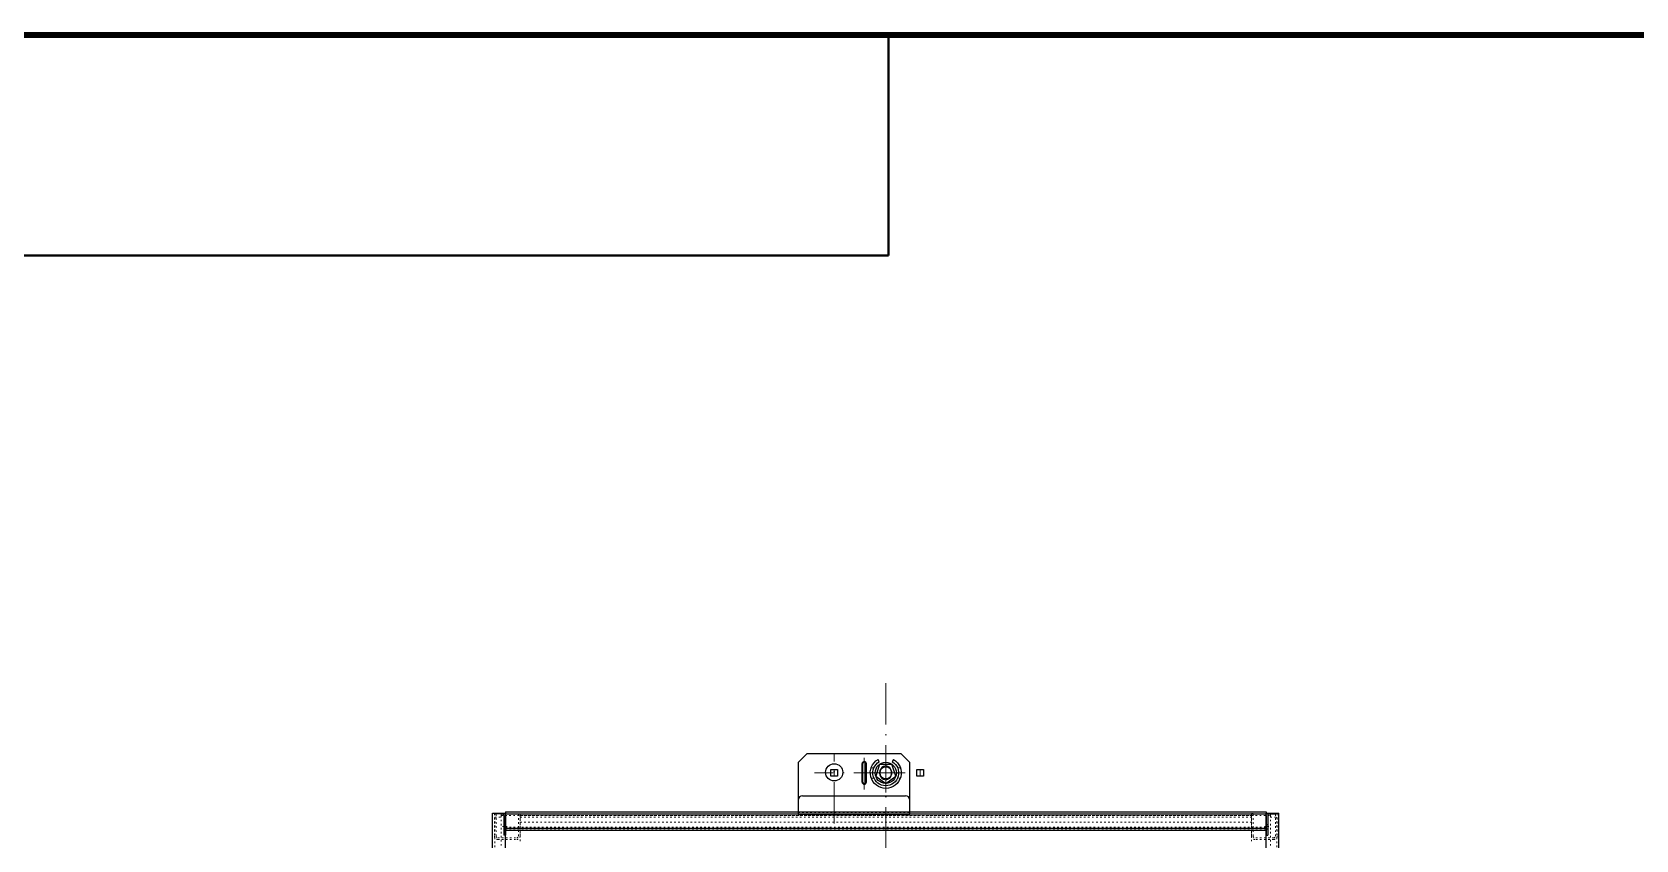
# Model space of a CAD drawing. Header units: millimetres. Extents: x 8127 to 36426, y -6229 to 13228.
# Drawn here: x 9380 to 11247, y 12051 to 12991 of the extents above; entities that cross this region are included whole.
import ezdxf

# ---------------------------------------------------------------- set-up
doc = ezdxf.new("R2010")
doc.units = ezdxf.units.MM
doc.header["$LTSCALE"] = 4
doc.linetypes.add('ACAD_ISO03W100', pattern=[1.18, 0.47, -0.71])
doc.linetypes.add('ACAD_ISO10W100', pattern=[18, 12, -3, 0, -3])
doc.layers.add('1', color=12, linetype='Continuous')
doc.layers.add('标注、文本', color=3, linetype='Continuous', lineweight=25)

# ---------------------------------------------------------------- blocks, each defined once
blk = doc.blocks.new('huuuuu')
at = {"layer": '标注、文本', "color": 1, "linetype": 'ACAD_ISO10W100', "lineweight": 18}
for p, q in [((2130.7, -5602.1), (2130.7, -5556.6)), ((2108, -5579.3), (2153.5, -5579.3))]:
    blk.add_line(p, q, dxfattribs=at)
at = {"layer": '标注、文本', "color": 2, "linetype": 'ACAD_ISO03W100', "lineweight": 18}
for p, q in [((2113.7, -5573.3), (2117, -5573.3)), ((2144.5, -5573.3), (2147.7, -5573.3)), ((2113.7, -5585.3), (2117, -5585.3)), ((2144.5, -5585.3), (2147.7, -5585.3))]:
    blk.add_line(p, q, dxfattribs=at)
at = {"layer": '标注、文本'}
for p, q in [((2121.7, -5563.7), (2123.2, -5566.3)), ((2138.2, -5566.3), (2139.7, -5563.7))]:
    blk.add_line(p, q, dxfattribs=at)
for radius in [18, 15]:
    blk.add_arc((2130.7, -5579.3), radius, 120, 60, dxfattribs=at)

msp = doc.modelspace()

# ---------------------------------------------------------------- linework, layer by layer
at = {"layer": '1', "color": 0, "lineweight": 40}
for p in [(10376.84, 12987.9), (8640.25, 12731.36)]:
    msp.add_line(p, (10376.84, 12731.36), dxfattribs=at)
at = {"layer": '1', "color": 0, "lineweight": 40, "const_width": 6.91}
msp.add_lwpolyline([(8640.25, 7541.32), (16218.1, 7541.32), (16218.1, 12987.9), (8640.25, 12987.9), (8640.25, 7541.32)], dxfattribs=at)
at = {"layer": '标注、文本', "color": 1, "linetype": 'ACAD_ISO10W100', "lineweight": 18}
for p, q in [((10373.8, 12233.82), (10373.8, 12018.58)), ((10313.81, 12070.55), (10313.81, 12152.09)), ((10313.8, 12133.5), (10313.8, 12125.5)), ((10348.79, 12110.02), (10348.79, 12147.01)), ((10348.8, 12138.5), (10348.8, 12116.5)), ((10373.8, 12146.26), (10373.8, 12112.73)), ((10373.8, 12120.96), (10373.8, 12138.04)), ((10413.8, 12133.5), (10413.8, 12125.5)), ((10384.72, 12129.5), (10290.79, 12129.5)), ((10357.93, 12129.5), (10389.66, 12129.5)), ((9933.21, 12067), (9927.88, 12067)), ((10814.39, 12067), (10819.71, 12067))]:
    msp.add_line(p, q, dxfattribs=at)
at = {"layer": '标注、文本'}
for p, q in [((10271.8, 12141.5), (10281.8, 12151.5)), ((10391.8, 12151.5), (10281.8, 12151.5)), ((10391.8, 12151.5), (10401.8, 12141.5)), ((10271.8, 12141.5), (10271.8, 12081.5)), ((10309.8, 12125.5), (10309.8, 12133.5)), ((10309.8, 12133.5), (10317.8, 12133.5)), ((10317.8, 12133.5), (10317.8, 12125.5)), ((10346.29, 12118.72), (10346.29, 12140.22)), ((10346.8, 12118.5), (10346.8, 12140.5)), ((10350.8, 12118.5), (10350.8, 12140.5)), ((10351.29, 12118.72), (10351.29, 12140.22)), ((10366.55, 12139.48), (10362.06, 12125.69)), ((10366.55, 12139.48), (10381.05, 12139.48)), ((10367.3, 12128), (10367.3, 12131)), ((10380.3, 12128), (10380.3, 12131)), ((10385.53, 12125.69), (10381.05, 12139.48)), ((10401.8, 12081.5), (10401.8, 12141.5)), ((10409.8, 12125.5), (10409.8, 12133.5)), ((10409.8, 12133.5), (10417.8, 12133.5)), ((10417.8, 12133.5), (10417.8, 12125.5)), ((10317.8, 12125.5), (10309.8, 12125.5)), ((10362.06, 12125.69), (10373.8, 12117.16)), ((10373.8, 12117.16), (10385.53, 12125.69)), ((10417.8, 12125.5), (10409.8, 12125.5)), ((10276.8, 12102.91), (10396.8, 12102.91)), ((9916.3, 11587), (9916.3, 12082.5)), ((9916.3, 12082.5), (9931.3, 12082.5)), ((9918.33, 12082), (9920.33, 12082)), ((9927.3, 12082), (9920.3, 12082)), ((9926.3, 12082), (10821.3, 12082)), ((9929.3, 12080), (9929.3, 12057)), ((9931.3, 12084), (10816.3, 12084)), ((9931.3, 12084), (9931.3, 12082)), ((9931.3, 11587), (9931.3, 12082.5)), ((9931.3, 12082), (10816.3, 12082)), ((9931.3, 12080), (9931.3, 12057)), ((9946.33, 12082), (9948.33, 12082)), ((10271.8, 12091.5), (10271.8, 12081.5)), ((10271.8, 12081.5), (10401.8, 12081.5)), ((10401.8, 12081.5), (10401.8, 12091.5)), ((10801.26, 12082), (10799.26, 12082)), ((10816.3, 12084), (10816.3, 12082)), ((10816.3, 12082.5), (10831.3, 12082.5)), ((10816.3, 11587), (10816.3, 12082.5)), ((10816.3, 12080), (10816.3, 12057)), ((10818.3, 12080), (10818.3, 12057)), ((10820.3, 12082), (10827.3, 12082)), ((10829.26, 12082), (10827.26, 12082)), ((10831.3, 11587), (10831.3, 12082.5)), ((9931.3, 12069.5), (9929.3, 12069.5)), ((9931.3, 12064.5), (9929.3, 12064.5)), ((9931.3, 12057), (9929.3, 12057)), ((9931.3, 12065), (10816.3, 12065)), ((9931.3, 12063), (10816.3, 12063)), ((10816.3, 12069.5), (10818.3, 12069.5)), ((10816.3, 12064.5), (10818.3, 12064.5)), ((10816.3, 12057), (10818.3, 12057))]:
    msp.add_line(p, q, dxfattribs=at)
at = {"layer": '标注、文本', "color": 2, "linetype": 'ACAD_ISO03W100', "lineweight": 18}
for p, q in [((9918.33, 12082), (9918.33, 12056)), ((9918.8, 12078), (9918.8, 11586.99)), ((9918.8, 12078), (9926.3, 12078)), ((9920.33, 12056), (9920.33, 12082)), ((9926.3, 11587), (9926.3, 12082.5)), ((9926.3, 12082), (9926.3, 12078)), ((9926.3, 12080), (10821.3, 12080)), ((9946.33, 12056), (9946.33, 12082)), ((9948.3, 12080), (10799.3, 12080)), ((9948.3, 12050), (9948.3, 12080)), ((9948.3, 12078), (10799.3, 12078)), ((9948.33, 12082), (9948.33, 12056)), ((10271.8, 12083.5), (10401.8, 12083.5)), ((10799.26, 12082), (10799.26, 12056)), ((10799.3, 12080), (10799.3, 12050)), ((10801.26, 12056), (10801.26, 12082)), ((10821.3, 11587), (10821.3, 12082.5)), ((10821.3, 12082), (10821.3, 12078)), ((10821.3, 12078), (10828.8, 12078)), ((10827.26, 12056), (10827.26, 12082)), ((10828.8, 12078), (10828.8, 11586.99)), ((10829.26, 12082), (10829.26, 12056)), ((9931.3, 12066.5), (10816.3, 12066.5)), ((9931.3, 12064.5), (10816.3, 12064.5)), ((9948.3, 12072), (10799.3, 12072)), ((9922.33, 12054), (9944.33, 12054)), ((9922.33, 12052), (9944.33, 12052)), ((10825.26, 12054), (10803.26, 12054)), ((10825.26, 12052), (10803.26, 12052))]:
    msp.add_line(p, q, dxfattribs=at)
at = {"layer": '标注、文本'}
for centre, radius in [((10313.81, 12130.09), 10), ((10373.8, 12129.5), 12.33), ((10373.8, 12129.5), 7)]:
    msp.add_circle(centre, radius, dxfattribs=at)
for centre, radius, start, end in [((10348.79, 12140.22), 2.5, 0, 180), ((10348.8, 12140.5), 2, 0, 180), ((10373.8, 12131), 6.5, 0, 180), ((10348.79, 12118.72), 2.5, 180, 0), ((10348.8, 12118.5), 2, 180, 0), ((10373.8, 12128), 6.5, 180, 0), ((10276.8, 12097.91), 5, 90, 180), ((10396.8, 12097.91), 5, 0, 90), ((9927.3, 12080), 2, 0, 90), ((10820.3, 12080), 2, 90, 180)]:
    msp.add_arc(centre, radius, start, end, dxfattribs=at)
at = {"layer": '标注、文本', "color": 2, "linetype": 'ACAD_ISO03W100', "lineweight": 18}
for centre, radius, start, end in [((9922.33, 12056), 4, 180, 270), ((9922.33, 12056), 2, 180, 270), ((9944.33, 12056), 2, 270, 0), ((9944.33, 12056), 4, 270, 0), ((10803.26, 12056), 4, 180, 270), ((10803.26, 12056), 2, 180, 270), ((10825.26, 12056), 2, 270, 0), ((10825.26, 12056), 4, 270, 0)]:
    msp.add_arc(centre, radius, start, end, dxfattribs=at)

# ---------------------------------------------------------------- block references
at = {"layer": '标注、文本', "xscale": -1}
msp.add_blockref('huuuuu', (12504.5, 17708.81), dxfattribs=at)

doc.saveas('drawing.dxf')
